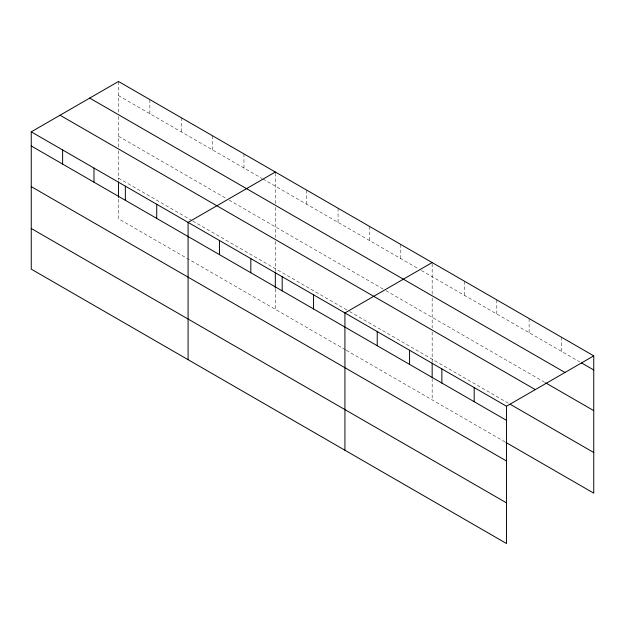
<?xml version="1.0" encoding="UTF-8"?>
<svg xmlns="http://www.w3.org/2000/svg" width="625" height="625" viewBox="0 0 625 625"><rect width="100%" height="100%" fill="white"/><g stroke="black" fill="none" stroke-linecap="round" stroke-linejoin="round"><path stroke-width="0.47" stroke-dasharray="3.12 2.34" d="M118.492 146.961L118.492 115.922M118.492 112.055L118.492 81.477M275.328 207.438L275.328 237.508M275.328 203.57L275.328 172.023M432.164 297.984L432.164 328.055M432.164 294.117L432.164 262.57M118.492 95.602L262.125 178.523M262.945 179L418.133 268.594M421.43 270.5L579.664 361.852M118.492 136.25L225.805 198.203M229.102 200.109L385.109 290.18M385.938 290.656L545.688 382.883M118.492 178.125L191.961 220.539M192.781 221.016L348.797 311.086M349.617 311.562L508.398 403.234M345.492 349.82L118.492 218.766L118.492 198.445M346.32 350.297L505.086 441.961M561.43 337.203L561.43 351.328M529.117 318.547L529.117 332.672M496.797 299.883L496.797 314.016M464.484 281.227L464.484 295.352M432.164 331.945L432.164 362.125M432.164 378.57L432.164 399.867M400.797 244.461L400.797 258.586M369.43 226.352L369.43 240.477M338.062 208.242L338.062 222.367M306.695 190.133L306.695 204.258M275.328 241.398L275.328 271.57M275.328 288.992L275.328 309.312M243.961 153.914L243.961 168.039M212.594 135.805L212.594 149.93M181.227 117.695L181.227 131.82M149.859 99.586L149.859 113.711M118.492 150.852L118.492 180.062"/><path stroke-width="0.94" d="M31.25 131.844L506.508 406.234L506.508 543.523L31.25 269.141L31.25 131.844L118.492 81.477L593.75 355.859L593.75 493.156L505.914 442.445M275.328 172.023L188.086 222.391L188.086 359.688M432.164 262.57L344.922 312.938L344.922 450.234M506.508 406.234L593.75 355.859M581.32 362.812L593.75 369.984M89.703 98.094L564.961 372.484M545.688 382.883L593.75 410.633M60.039 115.227L535.297 389.609M510.055 404.188L593.75 452.508M31.25 145.969L506.508 420.359M31.25 186.617L506.508 461M31.25 228.492L506.508 502.883M474.188 387.57L474.188 401.695M441.867 368.914L441.867 383.039M432.164 363.086L432.164 377.602M409.555 350.258L409.555 364.383M377.234 331.602L377.234 345.727M313.555 294.828L313.555 308.953M282.188 276.719L282.188 290.844M275.328 272.539L275.328 288.023M250.82 258.609L250.82 272.734M219.453 240.5L219.453 254.625M156.719 204.281L156.719 218.406M125.352 186.172L125.352 200.297M118.492 181.992L118.492 197.477M93.984 168.062L93.984 182.188M62.617 149.953L62.617 164.078"/></g></svg>
